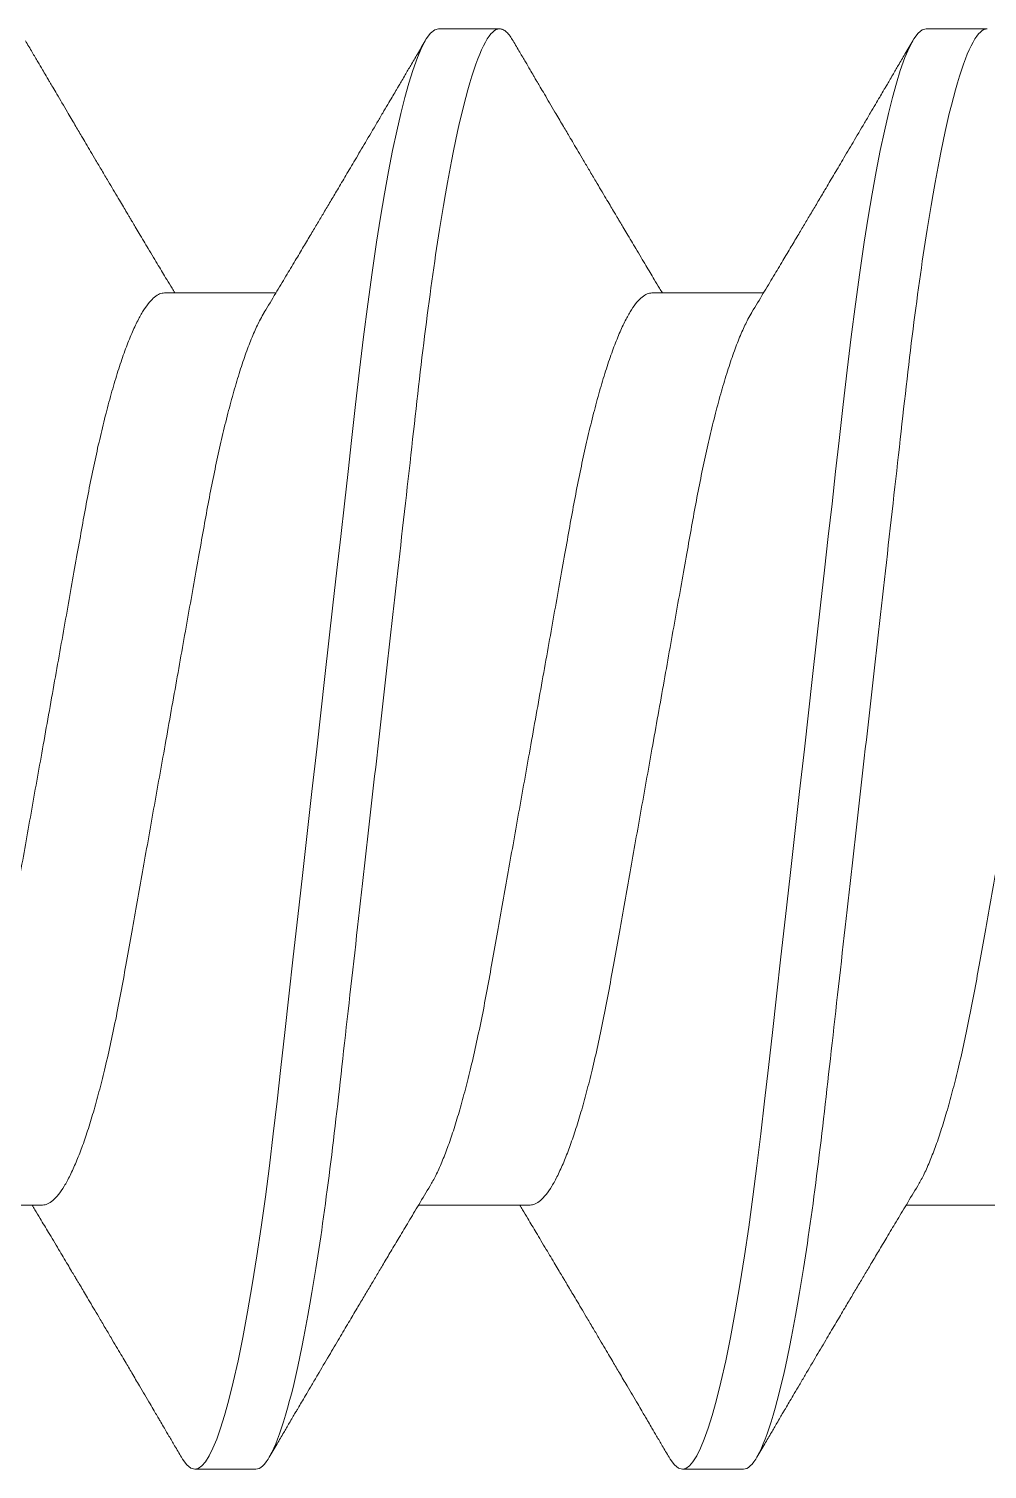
# Model space of a CAD drawing. Extents: x -82 to 113, y -82 to 93.
# Drawn here: x 26.461 to 26.5702, y 70.4266 to 70.5906 of the extents above; entities that cross this region are included whole.
import ezdxf

# ---------------------------------------------------------------- set-up
doc = ezdxf.new("R2010")
doc.units = 0
doc.header["$MEASUREMENT"] = 0
doc.linetypes.add('SLD-Solid', pattern=[0])
doc.layers.get('0').update_dxf_attribs({"linetype": 'CONTINUOUS'})
doc.layers.add('Ballons', color=7, linetype='CONTINUOUS')

# ---------------------------------------------------------------- blocks, each defined once
blk = doc.blocks.new('20254')
at = {"color": 7, "linetype": 'SLD-Solid', "lineweight": 15}
for p, q in [((0.2493055566676077, 0.08200000106232608), (0.2423611077238021, 0.08200000106232608)), ((0.3048611207183214, 0.08200000106232608), (0.2979166626079603, 0.08200000106232608)), ((0.2249999991141465, 0.05192967135400295), (0.2122925242453135, 0.05192967135400295)), ((0.2805555631648602, 0.05192967135400295), (0.2678480882960272, 0.05192967135400295)), ((0.3361111180490184, 0.05192967135400295), (0.3234036431801854, 0.05192967135400295)), ((0.2388888878351878, -0.05192967135401716), (0.2515963535374581, -0.05192967135401716)), ((0.2944444427193389, -0.05192967135401716), (0.3071518992550537, -0.05192967135401716)), ((0.2701388851658777, -0.08200000106232608), (0.2770833249431206, -0.08200000106232608)), ((0.3256944400500359, -0.08200000106232608), (0.3326388981603969, -0.08200000106232608))]:
    blk.add_line(p, q, dxfattribs=at)
at = {"color": 7, "linetype": 'SLD-Solid', "lineweight": 15, "flags": 128}
for points in [[(0.2408298520796706, 0.0806169962055776), (0.2409522348325552, 0.08084099028464209), (0.2414398683660437, 0.08149053278107488), (0.2419100487678065, 0.081874226681947), (0.2423611077238021, 0.08200000106232608), (0.2427456816145082, 0.08190817045648657), (0.2431443811753624, 0.08162862701912843), (0.2435562347509261, 0.08115608164467858), (0.2439801056876689, 0.08048648271328318), (0.2444147290001979, 0.07961706192357099), (0.2448507181302801, 0.07856738988280654), (0.2452943155058023, 0.07732379924887312), (0.2457440269773628, 0.07588786208692966), (0.2461982758965107, 0.07426255752926636), (0.2467426871074281, 0.07208698891160736), (0.2472883816368494, 0.06965941320517288), (0.2478325361840632, 0.06699251693005692), (0.2483723274483509, 0.06410142032825661), (0.2489050237945918, 0.06100339778353714), (0.2494280035864165, 0.05771753865873563), (0.2499158937836015, 0.05442466711492955), (0.250390721631689, 0.05099812419864236), (0.2508507088178717, 0.04745723301998339), (0.2512942786937202, 0.0438215733527727), (0.2517211287627106, 0.04010765417295659), (0.2521555504108974, 0.03626048757408284), (0.2526071135277377, 0.0322613714805442), (0.2530743789631771, 0.02812327428419792), (0.2535788973016082, 0.02365525881576502), (0.2540966338206729, 0.0190701416792507), (0.254625232714254, 0.01438890856975661), (0.2551621365118919, 0.009634128705712897), (0.2557046502447307, 0.00482960764546192), (0.2562500056114061, 0), (0.2567165285554225, -0.00413159466729951), (0.2571812915197782, -0.008247476130705422), (0.257642516191666, -0.0123321294131955), (0.2580985159239191, -0.0163704325540408), (0.2585476407355927, -0.020347837648373), (0.258980522401572, -0.02418157752735794), (0.2594039075105954, -0.02793101713017165), (0.2598164944110195, -0.03158486096232593), (0.2602171281161958, -0.03513285622558726), (0.2606770694695797, -0.03920606333821297), (0.2611232059824431, -0.04311994187476387), (0.2615848889823766, -0.04694319979148531), (0.2620648134382435, -0.05066551554098453), (0.2625611827041467, -0.05426437604997147), (0.263071998469826, -0.05771753865873563), (0.2635186299769714, -0.06053900148162938), (0.2639726313989712, -0.06322515211765278), (0.2644323894211453, -0.06576382654067459), (0.2648962357294167, -0.06814377738059818), (0.2653623920110064, -0.07035482517171943), (0.2658207933821757, -0.07235331875162387), (0.2662780397666964, -0.07417302773019685), (0.2667324811836167, -0.07580806259213091), (0.267182467652006, -0.0772539225560962), (0.2677101682226279, -0.07872438556918837), (0.2682268139209611, -0.07991996175778127), (0.2687300031080753, -0.0808409902846563), (0.2692176458081192, -0.08149053278107488), (0.2696878170433266, -0.081874226681947), (0.2701388851658777, -0.08200000106232608), (0.2701388851658777, -0.08200000106232608)], [(0.2963854069638217, 0.0806169962055776), (0.2965077805501508, 0.08084099028464209), (0.2969954232501948, 0.08149053278107488), (0.2974655944854021, 0.081874226681947), (0.2979166626079603, 0.08200000106232608), (0.2983012364986593, 0.08190817045648657), (0.2986999452260761, 0.08162862701912843), (0.299111798801647, 0.08115608164467858), (0.29953566057182, 0.08048648271328318), (0.299970283884349, 0.07961706192357099), (0.3004062638478757, 0.07856738988280654), (0.3008498703899605, 0.07732379924887312), (0.3012995818615209, 0.07588786208692966), (0.3017538216141062, 0.07426255752926636), (0.3022982419915792, 0.07208698891160736), (0.3028439456875631, 0.06965941320517288), (0.3033880910682143, 0.06699251693005692), (0.3039278914990646, 0.06410142032825661), (0.30446057867875, 0.06100339778353714), (0.3049835676371373, 0.05771753865873563), (0.3054714486677597, 0.05442466711492955), (0.3059462765158401, 0.05099812419864236), (0.3064062728685926, 0.04745723301998339), (0.3068498427444339, 0.0438215733527727), (0.3072766928134243, 0.04010765417295659), (0.307711096128493, 0.03626048757408284), (0.3081626775784514, 0.0322613714805442), (0.3086299338473353, 0.02812327428419792), (0.309134461352329, 0.02365525881576502), (0.3096521887048311, 0.0190701416792507), (0.3101807875984122, 0.01438890856975661), (0.3107176913960501, 0.009634128705712897), (0.3112602051288889, 0.00482960764546192), (0.3118055604955572, 0), (0.3122720834395807, -0.00413159466729951), (0.3127368464039293, -0.008247476130705422), (0.3131980710758242, -0.0123321294131955), (0.3136540708080773, -0.0163704325540408), (0.3141031956197509, -0.020347837648373), (0.3145360956188483, -0.02418157752735794), (0.3149594623947465, -0.02793101713017165), (0.3153720492951777, -0.03158486096232593), (0.315772683000354, -0.03513285622558726), (0.3162326243537379, -0.03920606333821297), (0.3166787608666013, -0.04311994187476387), (0.3171404438665348, -0.04694319979148531), (0.3176203683224017, -0.05066551554098453), (0.3181167375883049, -0.05426437604997147), (0.3186275533539842, -0.05771753865873563), (0.3190741848611225, -0.06053900148162938), (0.3195281862831294, -0.06322515211765278), (0.3199879443052964, -0.06576382654067459), (0.3204517906135749, -0.06814377738059818), (0.3209179468951646, -0.07035482517171943), (0.3213763482663339, -0.07235331875162387), (0.3218335946508546, -0.07417302773019685), (0.3222880360677749, -0.07580806259213091), (0.3227380225361571, -0.0772539225560962), (0.3232657231067861, -0.07872438556918837), (0.3237823688051122, -0.07991996175778127), (0.3242855579922264, -0.0808409902846563), (0.3247732006922774, -0.08149053278107488), (0.3252433719274848, -0.081874226681947), (0.3256944400500359, -0.08200000106232608), (0.3256944400500359, -0.08200000106232608)]]:
    blk.add_lwpolyline(points, dxfattribs=at)
at = {"color": 7, "linetype": 'SLD-Solid', "lineweight": 15}
for points, knots in [([(0.2408313003962661, 0.08064228674675178), (0.2405734331139371, 0.08020312354315706), (0.2400994955987983, 0.07939597997854264), (0.2394509008816144, 0.0782920874407722), (0.238927462779742, 0.07740161462791662), (0.2385548971832065, 0.07676802668117944), (0.2383100289639586, 0.07635173071172119), (0.2381676174085285, 0.07610963938665805), (0.2379798261425066, 0.0757904357706849), (0.2376829870431152, 0.07528596568012347), (0.2372167279721111, 0.07449388768806386), (0.2366574743186334, 0.07354423033926594), (0.2359643603609385, 0.07236796196038142), (0.2352183419164149, 0.07110283820667007), (0.2345144274853439, 0.06991010518655116), (0.233922967284748, 0.06890858078430995), (0.2333840919284143, 0.06799663570588166), (0.2327838350568641, 0.06698148467165765), (0.2321152916694444, 0.06585171185227523), (0.231452799033768, 0.06473317219129626), (0.2308236406597359, 0.06367183505231822), (0.2302810326151814, 0.0627572579898441), (0.2298039918331156, 0.06195383637536622), (0.2294188370153165, 0.06130553882816514), (0.2291242048979569, 0.06080993308607674), (0.228878677036036, 0.06039703179591527), (0.2286182040810161, 0.05995919859607568), (0.2282804258677515, 0.05939166937342577), (0.2278471358319365, 0.05866413936965387), (0.2273563995525905, 0.05784082421193659), (0.226811405993729, 0.05692732498000908), (0.2262601517469207, 0.0560043186684851), (0.2257169244725503, 0.05509584641733056), (0.225215670550817, 0.05425850887709771), (0.2246942237896121, 0.05338839811490459), (0.2242296605712255, 0.05261383766371353), (0.2239229454997655, 0.05210354363346426), (0.2238184385969646, 0.05192967135400295)], [0, 0, 0, 0, 0.04577547867273035, 0.08413132686192772, 0.1150748439062916, 0.1386123229060826, 0.1501920728301318, 0.1584832418004485, 0.1638563821875938, 0.1834780682130565, 0.2110941881876445, 0.2464724654493029, 0.2825389425998334, 0.3338076698556064, 0.3784771320579354, 0.4070158068950814, 0.4383469501909281, 0.473682242049711, 0.5130147339479777, 0.5563370101803319, 0.5905246937726017, 0.623905903092954, 0.6519151933638987, 0.6745055219919849, 0.691682740555865, 0.70373756680935, 0.7176809021889906, 0.7374731931584737, 0.7631108418762796, 0.7938188505126947, 0.8236801401595244, 0.8587500336071939, 0.89045192066205, 0.9188083675252192, 0.9464872831408204, 0.9817666335305428, 1, 1, 1, 1]), ([(0.2493055561849644, 0.08199999999999363), (0.2503079004026034, 0.08199999999409613), (0.2514762918662186, 0.08000430730847086), (0.2539241520246449, 0.07169174762640296), (0.2551967934199837, 0.06538352633292277), (0.2569602781886147, 0.05388454317693459), (0.2575240608607388, 0.04972636774301975), (0.2585773918082594, 0.04105375682249246), (0.2590674992109712, 0.03654823252081485), (0.2607171725093878, 0.02193872579000811), (0.261953939551816, 0.01098591686226769), (0.2644349505923742, -0.01098591691287254), (0.2656717176345609, -0.02193872583846712), (0.2673213909323664, -0.03654823256388795), (0.2678114983348436, -0.04105375686353341), (0.2688648292828191, -0.04972636778187223), (0.269428611955135, -0.05388454321423808), (0.2711920967242065, -0.0653835263642577), (0.2724647381196235, -0.07169174765193986), (0.2749125982777443, -0.0800043073212322), (0.2760809897409757, -0.08200000000000784), (0.2770833339581316, -0.08200000000000784)], [0, 0, 0, 0, 0.1250000000000002, 0.1250000000000002, 0.2500000000000003, 0.2500000000000003, 0.3125000000000004, 0.3125000000000004, 0.3750000000000004, 0.3750000000000004, 0.5000000000000003, 0.5000000000000003, 0.6250000000000002, 0.6250000000000002, 0.6875000000000002, 0.6875000000000002, 0.7500000000000001, 0.7500000000000001, 0.8750000000000001, 0.8750000000000001, 1, 1, 1, 1]), ([(0.2691709146812968, 0.04973159424638141), (0.2687384497160821, 0.0504496697098773), (0.2679160700007088, 0.05181516921338414), (0.2667417598156305, 0.05377269834012566), (0.2656802538041418, 0.0555461264071937), (0.2647235736090678, 0.05714780004095132), (0.2638757339430384, 0.0585696199588881), (0.2631103372492021, 0.05985504527133401), (0.262378604081789, 0.06108530609826346), (0.2616259520310678, 0.06235230384068302), (0.2607888335898423, 0.06376303467204991), (0.259850748827958, 0.06534592993044441), (0.2587854563020286, 0.06714584403636081), (0.2576064746647688, 0.06914049501551744), (0.2565575613053781, 0.07091756669960603), (0.2557088408632211, 0.07235695582393475), (0.2551317471140493, 0.07333624992934062), (0.2546433038868017, 0.07416549466600486), (0.2542896338806528, 0.07476624853721603), (0.2540211261055987, 0.0752223699277863), (0.2537828879588915, 0.07562723662108795), (0.2534750333793596, 0.07615042625128865), (0.2530356806378009, 0.07689737638638405), (0.2524453783612302, 0.07790139232172066), (0.2516846710810228, 0.07919587124369798), (0.2511333326661145, 0.0801348402587081), (0.2508353731616992, 0.08064228674675178)], [0, 0, 0, 0, 0.06997030976470256, 0.1330562428342177, 0.1905466318114853, 0.2424910703825824, 0.2887891639486099, 0.3287275328185465, 0.3673682246389217, 0.4082728356105851, 0.4517387115105504, 0.5042953291091912, 0.5618597427125284, 0.6263231227546231, 0.6977016984505463, 0.7341081581428267, 0.7658067704532876, 0.7925878910449748, 0.8144463488943247, 0.8239991174634594, 0.8367682499050807, 0.8536579015455291, 0.8746699895877105, 0.9091031743770723, 0.9508766804867392, 1, 1, 1, 1]), ([(0.2963868552804243, 0.08064228674675178), (0.2961289869534482, 0.08020312415681019), (0.2956550483020095, 0.07939598305466689), (0.2950064654387816, 0.07829208355308026), (0.2944830237009768, 0.07740161107622612), (0.2941104342386538, 0.07676803716699965), (0.2938655933251297, 0.07635172693501602), (0.2937231834240137, 0.07610963643301716), (0.2935353728700889, 0.0757904405692642), (0.2932385318570923, 0.07528597160636252), (0.2927722991048114, 0.07449387632517812), (0.2922130151030515, 0.07354423684125777), (0.2915199076569905, 0.07236796463503481), (0.2907739049169749, 0.07110283522486327), (0.2900699982019717, 0.0699100976401752), (0.2894785082313476, 0.0689085890168144), (0.2889396502588397, 0.06799663186487237), (0.2883393894121014, 0.06698148498269063), (0.2876708439759739, 0.06585171518983657), (0.2870083681738436, 0.06473316374317051), (0.286379185205881, 0.06367183936677634), (0.2858365728644543, 0.06275726486690303), (0.2853595628861356, 0.06195382677141481), (0.2849743843568149, 0.0613055469432453), (0.2846797763573932, 0.06080992323028056), (0.2844342171142813, 0.0603970406010319), (0.284173764655165, 0.0599591933948318), (0.2838359768229708, 0.05939167352832442), (0.2834027044001743, 0.058664133046193), (0.2829119515282414, 0.0578408277615523), (0.2823669625471439, 0.05692732398517819), (0.2818157048540186, 0.05600432155738133), (0.2812724882965298, 0.05509584472561357), (0.2807712378508143, 0.05425850328229842), (0.2802497636036207, 0.053388407126576), (0.2797852165698131, 0.05261383516578633), (0.2794785008728624, 0.05210354334090539), (0.2793739934811228, 0.05192967135400295)], [0, 0, 0, 0, 0.04577547867437647, 0.08413118775099442, 0.1150748439626343, 0.1386124621685072, 0.1501919336381184, 0.1584831026087332, 0.1638563822525862, 0.1834782075445368, 0.2110940489264085, 0.246472604888361, 0.2825390820401885, 0.3338075303175341, 0.3784769925214695, 0.40701594665902, 0.4383469502506863, 0.4736822421107399, 0.5130147340104211, 0.5563368702965048, 0.5905248339737991, 0.6239060432953517, 0.651915053165178, 0.6745055220617645, 0.6916826003014412, 0.7037377072930813, 0.717680902277576, 0.7374731932477708, 0.7631107015058308, 0.7938188506666145, 0.823680140314518, 0.8587500337634487, 0.8904517798836764, 0.9188082267478653, 0.9464874243667765, 0.9817666335298871, 1, 1, 1, 1]), ([(0.3048611118209905, 0.08199999999999363), (0.305863456043781, 0.08199999989123796), (0.3070318475095348, 0.08000430709999762), (0.3094797076643943, 0.07169174725096639), (0.3107523490540416, 0.06538352589777219), (0.3125158338110907, 0.05388454270216414), (0.3130796164788876, 0.04972636726292023), (0.314132947417491, 0.04105375634526354), (0.3146230548213467, 0.03654823203534363), (0.3162727281208504, 0.02193872529490193), (0.3175094951613175, 0.01098591638454138), (0.3199905061935695, -0.0109859173171003), (0.3212272732295389, -0.02193872618765624), (0.3228769465178729, -0.03654823282911934), (0.3233670539173659, -0.04105375710155101), (0.3244203848642613, -0.0497263679790052), (0.324984167535618, -0.05388454338960003), (0.326747652300682, -0.06538352647511658), (0.3280202936918784, -0.07169174772145936), (0.33046815384116, -0.08000430733513042), (0.3316365452998866, -0.08200000000000784), (0.3326388895136816, -0.08200000000000784)], [0, 0, 0, 0, 0.125, 0.125, 0.2500000000000001, 0.2500000000000001, 0.3125000000000001, 0.3125000000000001, 0.3750000000000001, 0.3750000000000001, 0.5, 0.5, 0.625, 0.625, 0.6875, 0.6875, 0.75, 0.75, 0.875, 0.875, 1, 1, 1, 1]), ([(0.3247264695654479, 0.04973159424638141), (0.3242940046068838, 0.05044966971382792), (0.3234716249041654, 0.05181516922486651), (0.3222973146338504, 0.05377269830093212), (0.3212358089028982, 0.05554612653477875), (0.320279127808007, 0.05714779963355454), (0.3194312909551797, 0.05856962122406628), (0.3186658870604688, 0.05985503862100927), (0.3179341852788653, 0.06108531810521356), (0.3171814978232987, 0.06235229118512109), (0.3163444160574613, 0.06376304740918215), (0.3154062970197131, 0.06534592233983005), (0.3143410137930118, 0.06714584558211811), (0.3131620287127177, 0.0691404945196723), (0.3121131163022, 0.07091756676641126), (0.3112643957274699, 0.07235695581213974), (0.3106873020069685, 0.07333624993452759), (0.3101988587560527, 0.07416549465723676), (0.3098451887972971, 0.07476624855632963), (0.3095766809347396, 0.07522236989542819), (0.3093384431769266, 0.07562723681746775), (0.3090305871849068, 0.07615042381962667), (0.3085912482886499, 0.0768973803011761), (0.3080009403932351, 0.07790139113465955), (0.3072402364401796, 0.07919587380666826), (0.3066888914589256, 0.08013484075985389), (0.3063909280458574, 0.08064228674675178)], [0, 0, 0, 0, 0.0699703098080899, 0.1330562429167235, 0.1905466319296399, 0.2424910705329468, 0.2887891641276829, 0.3287275330223846, 0.3673679641151506, 0.4082728356412292, 0.4517384512620569, 0.5042953289631468, 0.5618597426021786, 0.626323122684246, 0.6977016984244298, 0.7341081581392851, 0.7658067704694018, 0.7925878910776956, 0.8144463489405993, 0.8239991175156577, 0.8367682499651968, 0.8536579016161181, 0.8746698603625579, 0.9091030451732711, 0.9508765513088411, 1, 1, 1, 1]), ([(0.2249999991141465, 0.05192967135400295), (0.2251910602984921, 0.05190467758025363), (0.2255765097453661, 0.05185425479919559), (0.2261855762607468, 0.0514426865823765), (0.2268195939848994, 0.05077424594720981), (0.2274764365217194, 0.04981949243230588), (0.2281506865010812, 0.04858451277699771), (0.2288241057133291, 0.0471005707234724), (0.2294907014378538, 0.04539440441972431), (0.2301452453021966, 0.04349424392555079), (0.2307959234752346, 0.04138120215453966), (0.2314379575262677, 0.03907299248299978), (0.2320792476592501, 0.03654053821185244), (0.2327145402017976, 0.03379485187160469), (0.2333376428107243, 0.03085161619853238), (0.2339348314876801, 0.02779077066931279), (0.2345013105607663, 0.0246055513139396), (0.2350938498547421, 0.02128463962523597), (0.2357013529449574, 0.01787685265226457), (0.2363204909251095, 0.0144046570252101), (0.2369459251421731, 0.01089692351112603), (0.2375855290992774, 0.007309776310648886), (0.2382347780158796, 0.003668563394370494), (0.2389020887622237, -7.404772544816751e-05), (0.2395825369035833, -0.003890273408885037), (0.2402703786634959, -0.007747911370572069), (0.240946723922093, -0.01154123478663394), (0.2416063137980302, -0.01524026292322844), (0.2422440319962291, -0.01881756617457597), (0.2428449276803093, -0.02218503358696466), (0.2434064430803531, -0.02534334110187331), (0.2439431285240943, -0.02831987411191506), (0.2445100907689124, -0.03118955530503342), (0.2450996043364739, -0.0339542345394932), (0.2457235643360178, -0.03664392020525042), (0.2463784110228175, -0.03922278928905598), (0.2470603739076722, -0.0416529250075115), (0.2477513793053063, -0.04386029833352723), (0.2484458426377856, -0.0458275253322995), (0.2491373803168884, -0.04752582857587129), (0.2497482242885667, -0.04883014486570403), (0.2501229049468208, -0.0494567119715299), (0.2502731421566438, -0.04970794910286713)], [0, 0, 0, 0, 0.0247332536558408, 0.04989720425679782, 0.07543401849042308, 0.1012797133505525, 0.1273650125272189, 0.1536163559443554, 0.178451559042224, 0.2033007549593077, 0.2280981191665947, 0.2527786772978927, 0.2772794183005665, 0.3030009233109279, 0.3283854334965562, 0.3533715040349129, 0.3779927220816436, 0.4029172252108142, 0.428248426455611, 0.4524509005822085, 0.476905644960322, 0.5015532534856139, 0.526331215506604, 0.5511748881064552, 0.5775221278193478, 0.603791006747247, 0.6299046107608945, 0.6557888835749449, 0.6813738768250279, 0.706594780412104, 0.7299886749103637, 0.753228842220743, 0.7768449159789468, 0.80080929615247, 0.8250700593281474, 0.8510614543758923, 0.8772508715138511, 0.9035628615964788, 0.9299197463416187, 0.9562429244209402, 0.9824545494938609, 1, 1, 1, 1]), ([(0.2805555631648602, 0.05192967135400295), (0.2807466207215867, 0.05190467757186923), (0.2811320629246978, 0.05185425476410899), (0.2817411291804675, 0.05144268645024397), (0.2823751592550821, 0.05077424605072167), (0.2830320064523164, 0.04981949307868661), (0.2837062244019322, 0.04858451176413325), (0.2843796597176365, 0.047100570549091), (0.2850462745755635, 0.04539440606225753), (0.2857007810148744, 0.04349424207416064), (0.2863514833747089, 0.04138120297645287), (0.2869935110514135, 0.03907299235261519), (0.2876348029505209, 0.03654053825215442), (0.2882700948826553, 0.0337948518468778), (0.2888931980881893, 0.03085161625544686), (0.2894903850291684, 0.02779077047055978), (0.290056870305321, 0.02460555245768603), (0.2906493859445121, 0.02128463681823689), (0.2912569241577003, 0.01787685469562916), (0.2918760522370221, 0.01440465659312906), (0.2925014928577525, 0.01089692465623671), (0.2931410805921786, 0.007309775195679435), (0.2937903340760784, 0.003668563596917807), (0.2944576423929419, -7.40479440821673e-05), (0.2951380957073013, -0.003890272181010346), (0.2958259188398742, -0.007747913405040663), (0.2965022799045443, -0.01154123457716594), (0.2971618787642285, -0.01524026225609987), (0.2977995995669787, -0.01881756519162536), (0.2984004769520965, -0.02218503529898896), (0.2989620087749358, -0.02534334041777697), (0.2994986997109521, -0.02831987235713029), (0.3000656229874892, -0.03118955866185047), (0.3006551804635862, -0.0339542318334054), (0.3012791103733434, -0.03664392205409683), (0.3019339801739278, -0.03922278832975223), (0.302615935773197, -0.04165292524795916), (0.3033069467869964, -0.04386029771119127), (0.3040013945815545, -0.04582752586362915), (0.3046929349357796, -0.04752582854756326), (0.3053037826645664, -0.04883014450317091), (0.3056784543257436, -0.04945671193191004), (0.3058286878742393, -0.04970794910286713)], [0, 0, 0, 0, 0.02473324466673091, 0.04989719578702578, 0.07543402065485123, 0.1012797160483885, 0.1273649947280373, 0.1536163493285573, 0.1784515636458482, 0.2033007386400089, 0.2280981140362512, 0.2527786726769108, 0.277279414185235, 0.3030009197264413, 0.3283854304359594, 0.3533715014899827, 0.3779927200448503, 0.4029172140435776, 0.4282484357159172, 0.4524509103420095, 0.4769056552248241, 0.5015532536999838, 0.5263312162323458, 0.551174889344925, 0.5775221296015762, 0.6037909984170935, 0.6299046135085918, 0.6557888972245853, 0.6813738910026957, 0.7065947852413326, 0.7299886897810064, 0.7532288575710202, 0.7768449123424459, 0.8008093130427014, 0.8250700664669308, 0.8510614724989317, 0.8772508901773921, 0.9035628808030512, 0.9299197553721658, 0.9562429339947495, 0.9824545596086302, 1, 1, 1, 1]), ([(0.2136139848130227, 0.04972905052575527), (0.2138293108966636, 0.04935138295466857), (0.21427023448841, 0.04857803241988279), (0.2149353567609467, 0.04709715181887475), (0.2156017761212894, 0.04539529958891819), (0.2162563663680857, 0.04349400452566954), (0.2169070321475033, 0.04138126591719526), (0.2175490694955471, 0.03907297559716483), (0.2181903587434419, 0.03654054297552989), (0.2188256515333791, 0.0337948505872987), (0.2194487540755148, 0.03085161653484647), (0.2200459427717689, 0.02779077058153234), (0.2206124218331098, 0.02460555133669118), (0.2212049611554932, 0.02128463962252169), (0.2218124641436177, 0.0178768526397306), (0.2224316024897988, 0.01440465707536021), (0.2230570353372698, 0.01089692331932213), (0.2236966443746269, 0.007309777552322316), (0.2243458738396527, 0.003668561196747078), (0.2250132043465101, -7.404641631580944e-05), (0.2256936469783071, -0.003890273622729978), (0.2263814902627104, -0.007747911313757072), (0.2270578351162555, -0.01154123480148428), (0.2277174250993852, -0.01524026292004521), (0.2283551432691908, -0.01881756617274277), (0.2289560389611296, -0.02218503359696911), (0.2295175543575212, -0.02534334106680092), (0.2300542398084673, -0.02831987424326599), (0.2306212020275282, -0.03118955480262287), (0.2312107156928676, -0.03395423645436324), (0.2318346753133582, -0.03664391274564593), (0.2324895235205631, -0.03922281943179939), (0.233171480601122, -0.04165281159927758), (0.2338625077919687, -0.04386072391234563), (0.2345568896214871, -0.04582593518932754), (0.2352487307615476, -0.04753174359444756), (0.2359194730434808, -0.04893901925565558), (0.236564304525146, -0.05005772180851409), (0.2371797711551409, -0.05090465538333433), (0.2377742350006855, -0.05149752494413917), (0.2383461148226402, -0.05186272371467737), (0.2387089560355733, -0.05190747789754369), (0.2388888878351878, -0.05192967135401716)], [0, 0, 0, 0, 0.02505511241609733, 0.05130539677969281, 0.07613959795513146, 0.1009877913852753, 0.1257841551966604, 0.1504637176443445, 0.1749634702177365, 0.2006839375497388, 0.2260674236523336, 0.2510524861818405, 0.2756727109389043, 0.3005962085430289, 0.3259263878554258, 0.3501278855856721, 0.3745816433901379, 0.3992282575610963, 0.4240052093075882, 0.4488478903564711, 0.4751940671470944, 0.5014618863140203, 0.5275744368309244, 0.5534576654001016, 0.5790416264790964, 0.6042615125834925, 0.6276544633057932, 0.6508936930420037, 0.6745088140609079, 0.6984722274434643, 0.7227320118712451, 0.7487223583525023, 0.7749107189352016, 0.80122164751763, 0.8275774689513926, 0.8538995850791593, 0.8801101527008894, 0.9046531851721157, 0.9289687214307292, 0.9529995106590128, 0.9766926073214041, 1, 1, 1, 1]), ([(0.2691698696933642, 0.04972845928259062), (0.2693850867369036, 0.0493509758048134), (0.269825899301523, 0.048577805347648), (0.2704908972844464, 0.04709714703120937), (0.2711573332835613, 0.04539530102495348), (0.2718119256360865, 0.04349400504766265), (0.2724625668415825, 0.04138126378900608), (0.2731046470522145, 0.03907297853352532), (0.2737458952886413, 0.03654054114363703), (0.2743812014114368, 0.03379485109685731), (0.275004292898835, 0.03085161485121546), (0.2756015123812148, 0.02779077214141523), (0.2761679872745759, 0.02460555198750569), (0.2767605131891244, 0.02128463875682485), (0.2773680200457989, 0.01787685279495577), (0.2779871561580833, 0.01440465686965808), (0.278612594059517, 0.0108969245063264), (0.2792521845338456, 0.007309775518521633), (0.2799014299353715, 0.003668561398754377), (0.2805687694828407, -7.404567115543159e-05), (0.281249214688259, -0.003890272446241738), (0.2819370381774178, -0.00774791358539062), (0.2826134059960168, -0.01154123259767914), (0.2832729769753897, -0.01524026395269118), (0.2839106950192587, -0.01881756708094429), (0.2845116091178852, -0.0221850318268082), (0.285073105470147, -0.02534334202590571), (0.2856097954872752, -0.02831987412311321), (0.2861767576534291, -0.03118955471877882), (0.2867662668015001, -0.03395423731684843), (0.2873902456058417, -0.03664391123351152), (0.2880450746092862, -0.03922282024954882), (0.2887270351399067, -0.04165281157685286), (0.2894180679122513, -0.04386072320113499), (0.2901124235091714, -0.04582593687334224), (0.2908043107914722, -0.04753174161528761), (0.2914750024905786, -0.04893902093657232), (0.2921198826965821, -0.05005772051670476), (0.2927353103608183, -0.05090465594274463), (0.2933297759469013, -0.05149752508292238), (0.2939016864786197, -0.05186272355214783), (0.2942645165545059, -0.05190747785289318), (0.2944444427193389, -0.05192967135401716)], [0, 0, 0, 0, 0.0250429475223981, 0.05129354878924427, 0.07612807054614504, 0.1009765740257721, 0.125773236563184, 0.1504531281255922, 0.1749531655161748, 0.2006739537816739, 0.2260577566129988, 0.2510431502824627, 0.2756636822444742, 0.300587481193138, 0.3259179765691162, 0.3501197762795402, 0.3745738392118211, 0.3992207503584885, 0.4239980219269965, 0.4488410236700051, 0.4751875292015698, 0.5014556654774841, 0.5275685523588198, 0.5534520935250773, 0.5790363738342783, 0.6042565844948663, 0.6276498175503145, 0.6508893372597655, 0.6745047529421868, 0.6984684653341644, 0.7227285627214188, 0.7487192230562463, 0.7749079104106961, 0.8012191672942477, 0.827575306869611, 0.8538977728274039, 0.8801086462748765, 0.9046520059413136, 0.9289678250105996, 0.9529989140890032, 0.9766923259869091, 1, 1, 1, 1]), ([(0.3247254245775224, 0.04972845928259062), (0.3249406416246359, 0.04935097580525394), (0.3253814541965951, 0.04857780534898382), (0.3260464521235136, 0.04709714702568135), (0.3267128883264476, 0.04539530104445078), (0.327367479926771, 0.04349400497478939), (0.3280181239313293, 0.04138126405983655), (0.3286601939539509, 0.03907297687943867), (0.3293014812148414, 0.03654054418520047), (0.3299367481402697, 0.03379484929371301), (0.3305598499629951, 0.03085161511590684), (0.3311570666948285, 0.02779077207213732), (0.3317235423126732, 0.02460555200620718), (0.3323160680310053, 0.02128463875168052), (0.3329235749407928, 0.01787685279627738), (0.3335427110393567, 0.01440465686931702), (0.3341681489444568, 0.01089692450641166), (0.3348077394177906, 0.007309775518493211), (0.3354569848195865, 0.003668561398768588), (0.3361243243669776, -7.404567115543159e-05), (0.3368047695724243, -0.003890272446241738), (0.337492593061576, -0.00774791358539062), (0.338168960880175, -0.01154123259767914), (0.3388285318595479, -0.01524026395269118), (0.3394662499034169, -0.01881756708094429), (0.3400671640020292, -0.0221850318268082), (0.3406286603543549, -0.02534334202590571), (0.3411653503712415, -0.02831987412312742), (0.341732312538312, -0.03118955471873619), (0.3423218216828872, -0.03395423731701896), (0.3429458005007575, -0.03664391123287203), (0.3436006294499663, -0.03922282025212098), (0.3442825901876603, -0.04165281156718947), (0.3449736221825077, -0.04386072323737267), (0.3456679806871392, -0.04582593673795543), (0.3463598573292046, -0.04753174257783144), (0.3470305884040812, -0.04893901947512802), (0.3476754298020239, -0.05005772122605379), (0.3482908673409639, -0.05090465582000547), (0.3488853302833306, -0.05149752511501049), (0.3494572414963173, -0.05186272354433186), (0.3498200714829309, -0.0519074778503068), (0.3499999976034971, -0.05192967135401716)], [0, 0, 0, 0, 0.02504294750578309, 0.051293548755213, 0.07612807049563705, 0.1009765739587781, 0.1257732364797384, 0.1504531280257725, 0.1749531862846359, 0.2006739540423438, 0.2260577568568275, 0.2510431505097145, 0.2756636824553914, 0.3005874813875191, 0.3259179767466915, 0.3501197764410586, 0.3745738393571152, 0.3992207504874303, 0.4239980220394996, 0.4488410237660259, 0.4751875292801107, 0.501455665538597, 0.5275685524026079, 0.5534520935516927, 0.5790363738439195, 0.6042565844877749, 0.6276498175277025, 0.6508893372217351, 0.6745047528884884, 0.6984684652645671, 0.7227285626357259, 0.7487192229533096, 0.7749079102903842, 0.8012191671564793, 0.8275753067143563, 0.8538977726546854, 0.88010866730787, 0.9046520060045745, 0.928967825057728, 0.9529989141201879, 0.9766923260023742, 1, 1, 1, 1]), ([(0.2502735271521885, -0.04973159424638141), (0.2507059957986471, -0.05044966933326123), (0.2515283817814122, -0.05181516690369392), (0.2527026908767525, -0.05377269852577626), (0.2537641970675324, -0.05554612648289492), (0.2547208780566592, -0.05714779964532113), (0.2555687149332471, -0.05856962122153675), (0.2563341188227142, -0.05985503862163455), (0.2570658206056251, -0.06108531810504303), (0.2578185080608222, -0.06235229118517793), (0.2586555898267662, -0.06376304740916794), (0.2595937088644789, -0.06534592233984426), (0.2606589920911873, -0.06714584558213232), (0.2618379771714814, -0.06914049451968651), (0.2628868895819991, -0.07091756676642547), (0.2637356101567292, -0.07235695581215396), (0.2643127038772306, -0.07333624993452759), (0.2648011471281535, -0.07416549465723676), (0.265154817086902, -0.07476624855632963), (0.2654233249494666, -0.07522236989542819), (0.2656615627072796, -0.07562723681748196), (0.2659694186992922, -0.07615042381964088), (0.2664087575955492, -0.07689738030119031), (0.266999065490964, -0.07790139113465955), (0.2677597694440266, -0.07919587380666826), (0.2683111144252734, -0.0801348407598681), (0.2686090778383488, -0.08064228674676599)], [0, 0, 0, 0, 0.06997043212232383, 0.1330563569341173, 0.1905467383861, 0.242491170157857, 0.2887892576636307, 0.3287276213057785, 0.3673680473166909, 0.4082729134631047, 0.4517385233674874, 0.5042953941564816, 0.5618598002248443, 0.6263231718289146, 0.697701738181639, 0.734108193108445, 0.7658068012696716, 0.7925879183558066, 0.8144463733439629, 0.8239991406626747, 0.8367682714328624, 0.8536579208625162, 0.8746698768455371, 0.909103057127719, 0.9508765577693843, 1, 1, 1, 1]), ([(0.3058290728697841, -0.04973159424638141), (0.3062615452041371, -0.05044966895268033), (0.3070839374669347, -0.05181516458249291), (0.3082582453873073, -0.05377269875062041), (0.3093197520379221, -0.05554612643099688), (0.3102764329212704, -0.05714779965708772), (0.311124269821633, -0.05856962121899301), (0.3118896737058492, -0.05985503862224562), (0.3126213754900675, -0.0610853181048725), (0.3133740629448951, -0.06235229118522057), (0.3142111447109528, -0.06376304740915373), (0.3151492637486228, -0.06534592233985848), (0.3162145469753455, -0.06714584558213232), (0.3173935320556396, -0.06914049451968651), (0.3184424444661573, -0.07091756676642547), (0.3192911650408874, -0.07235695581215396), (0.3198682587613888, -0.07333624993452759), (0.3203567020123046, -0.07416549465723676), (0.3207103719710602, -0.07476624855632963), (0.3209788798336177, -0.07522236989542819), (0.3212171175914307, -0.07562723681748196), (0.3215249735834504, -0.07615042381964088), (0.3219643124797074, -0.07689738030119031), (0.3225546203751222, -0.07790139113465955), (0.3233153243281777, -0.07919587380666826), (0.3238666693094316, -0.0801348407598681), (0.3241646327224998, -0.08064228674676599)], [0, 0, 0, 0, 0.06997055443716035, 0.1330564709520729, 0.1905468448430846, 0.2424912697832581, 0.2887893512000393, 0.3287277095896075, 0.3673681305186413, 0.4082729912853637, 0.4517385954732734, 0.5042954593501378, 0.561859857847794, 0.6263232209738255, 0.6977017779390445, 0.7341082280777772, 0.7658068320700934, 0.7925879456340521, 0.8144463977474468, 0.8239991638098059, 0.8367682929006339, 0.8536579401090091, 0.8746698933285975, 0.9091030690822257, 0.9508765642299594, 1, 1, 1, 1]), ([(0.2230575957196237, -0.08064228674676599), (0.2233154590156374, -0.08020312299808552), (0.2237893898606558, -0.07939597731383685), (0.2244379886453558, -0.0782920889417511), (0.2249614188071334, -0.07740160971664523), (0.2253340039181211, -0.07676803312160985), (0.2255788572019668, -0.07635172858424255), (0.2257212658727994, -0.07610964497935413), (0.2259088280052879, -0.07579083664235498), (0.2262048781697672, -0.07528771959039204), (0.2266694531043214, -0.07449849731052893), (0.2272264440142919, -0.07355266615228118), (0.2279173678207513, -0.07238011724302851), (0.2286624780888431, -0.07111650185103713), (0.2293670675526727, -0.0699226252509817), (0.2299602707034154, -0.06891816050890043), (0.2305011008866131, -0.06800289843475582), (0.2311029553025534, -0.06698503885630203), (0.2317726212700819, -0.0658533645224395), (0.2324357559502701, -0.06473371896112212), (0.2330652016632797, -0.06367192948101774), (0.2336078669230659, -0.06275726188103192), (0.2340848897234551, -0.06195382953026751), (0.2344700648475424, -0.06130554587772963), (0.2347646774429109, -0.06080992671229524), (0.2350102227087945, -0.06039703758848702), (0.2352706786803935, -0.05995919428814034), (0.2356084630991901, -0.05939167057347561), (0.2360417503907115, -0.05866413893745914), (0.2365324875824584, -0.05784082432235493), (0.2370774809575948, -0.05692732498138753), (0.2376287349343187, -0.0560043185082435), (0.2381719633759829, -0.05509584695469982), (0.238673214250035, -0.05425850576610003), (0.2391946759864467, -0.05338840395990019), (0.2396592256531136, -0.05261383539836118), (0.2399659410595945, -0.05210354340002255), (0.2400704483523626, -0.05192967135401716)], [0, 0, 0, 0, 0.04577459180081592, 0.08412981338382085, 0.1150728249146761, 0.1386100585937953, 0.1501894801159129, 0.158480513636277, 0.1638529431400226, 0.1834340008444562, 0.2109462083573899, 0.2461618281752544, 0.2820897071319733, 0.3332676604292479, 0.3780042514232205, 0.4066816688559806, 0.4381410901219492, 0.4735744976384422, 0.5129748195015906, 0.5563346110964409, 0.5905315248667623, 0.6239121877255286, 0.6519208802186421, 0.6745109800617589, 0.6916877776848468, 0.7037425473670719, 0.7176855145659234, 0.7374774821956117, 0.7631147120800401, 0.7938222190503657, 0.8236830208636603, 0.8587523413866407, 0.8904537105387602, 0.9188096941524893, 0.946488298585094, 0.9817669314027285, 0.9999999999999999, 0.9999999999999999, 0.9999999999999999, 0.9999999999999999]), ([(0.2786131506037748, -0.08064228674676599), (0.2788710194537174, -0.08020312446608102), (0.2793449590663215, -0.0793959839323577), (0.2799935359954162, -0.07829208092147155), (0.2805169925078772, -0.0774016207806909), (0.2808895439908028, -0.07676802441088171), (0.2811344131553284, -0.07635173101026282), (0.2812768206423044, -0.07610964491196626), (0.281464383229185, -0.07579083504420225), (0.2817604466779784, -0.07528772581029841), (0.2822250025846387, -0.07449849053173807), (0.2827820116252724, -0.07355267004795962), (0.2834729291109213, -0.07238011561628355), (0.2842180468165196, -0.07111650821632054), (0.2849226126736468, -0.0699226212939692), (0.2855158157853452, -0.06891815832882742), (0.286056657545501, -0.06800290128735753), (0.2866585095403167, -0.06698503847492532), (0.2873281756454631, -0.06585336422034516), (0.2879913128688472, -0.0647337219782429), (0.2886207468114748, -0.06367192733306126), (0.2891634105971619, -0.06275725885291195), (0.2896404464195825, -0.06195383242099695), (0.2900256173550986, -0.06130554446467329), (0.2903202365459947, -0.06080993103827836), (0.2905657641838104, -0.06039702961322746), (0.2908262491870772, -0.05995920176245306), (0.2911640251951297, -0.05939167122879496), (0.291597302876184, -0.05866413387423108), (0.2920880540015176, -0.05784082755083375), (0.2926330433276689, -0.05692732397922384), (0.2931843015677345, -0.05600432187871718), (0.2937275157889871, -0.05509584365069031), (0.2942287723303565, -0.05425850950436484), (0.2947502166271931, -0.05338839543654217), (0.2952147907643479, -0.05261383969653366), (0.2955215057912639, -0.05210354380783144), (0.2956260124030763, -0.05192967135401716)], [0, 0, 0, 0, 0.04577472440242581, 0.08412980146740036, 0.1150729478005506, 0.1386098997584741, 0.1501894588759659, 0.1584804912276665, 0.1638529199741408, 0.1834341141913844, 0.2109461785195238, 0.2461619327252991, 0.2820898066178003, 0.3332677527012817, 0.3780040582508454, 0.4066814716413774, 0.4381410281476114, 0.473574430669585, 0.5129747469790573, 0.556334532462124, 0.5905313013732586, 0.6239119595268504, 0.6519207882717443, 0.6745108849306714, 0.6916876801326021, 0.7037423077514089, 0.7176855537755912, 0.7374775186155008, 0.7631146044278775, 0.7938222475907724, 0.823683045195035, 0.858752360774816, 0.8904535845250198, 0.9188095641418285, 0.946488023675162, 0.9817669339727726, 1, 1, 1, 1]), ([(0.2770833249431206, -0.08200000106232608), (0.2772108301958909, -0.08198259037065725), (0.2774673535959451, -0.08194756240335721), (0.2778668477723727, -0.08165296966505764), (0.2782490900311601, -0.08123212323845053), (0.2785018220091686, -0.0808123528095166), (0.2786141039261025, -0.08062586026984775)], [0, 0, 0, 0, 0.2595893548364479, 0.5222588283555457, 0.7877526422582806, 1, 1, 1, 1])]:
    blk.add_open_spline(points, degree=3, knots=knots, dxfattribs=at)

msp = doc.modelspace()

# ---------------------------------------------------------------- block references
at = {"layer": 'Ballons', "xscale": -0.9997500000000001, "yscale": 0.9997500000000001, "zscale": 0.9997500000000001, "rotation": 180}
msp.add_blockref('20254', (26.23760192000474, 70.50862912251576), dxfattribs=at)

doc.saveas('drawing.dxf')
